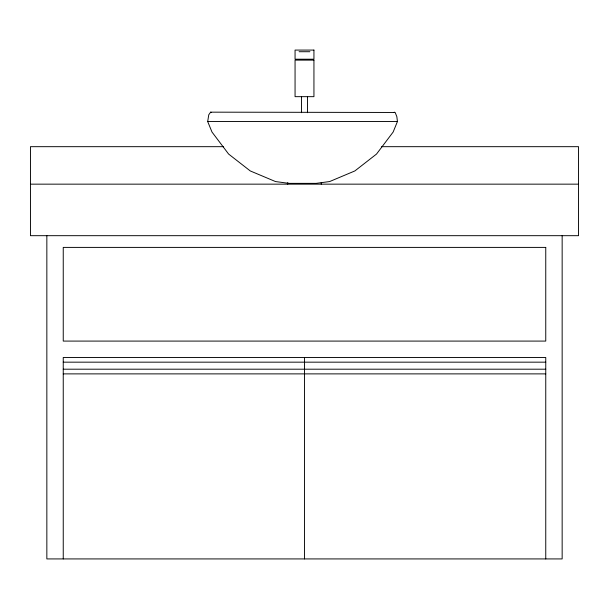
<?xml version="1.0" encoding="UTF-8"?>
<svg xmlns="http://www.w3.org/2000/svg" width="609" height="609" viewBox="0 0 609 609"><rect width="100%" height="100%" fill="white"/><g stroke="black" fill="none" stroke-linecap="round" stroke-linejoin="round"><path stroke-width="0.91" d="M207.699 121.534L208.758 114.797L210.63 112.163L395.172 112.467L396.855 116.707L397.433 121.534L393.14 132.046L376.522 154.054L354.864 170.939L329.636 181.558L316.101 183.362L289.031 183.362L275.496 181.558L250.269 170.939L228.611 154.054L211.993 132.046L207.699 121.534L397.433 121.534M393.833 112.467L394.503 112.163M299.095 51.719L309.905 51.719M223.617 146.678L30.45 146.678L30.45 235.683L578.55 235.683L578.55 146.678L381.577 146.678M30.45 184.154L578.55 184.154M63.245 362.165L545.755 362.165M63.245 369.199L545.755 369.199M63.245 373.88L545.755 373.88M210.63 112.163L211.3 112.467M562.153 235.683L562.153 558.925L46.847 558.925L46.847 235.683M545.755 558.925L545.755 357.483L63.245 357.483L63.245 558.925M321.248 182.631L321.248 184.154M307.545 96.557L307.545 112.703M304.5 357.483L304.5 558.925M301.455 96.557L301.455 112.703M287.752 182.631L287.752 184.154M313.939 50.075L295.06 50.075L295.06 59.21L313.939 59.21L313.939 50.075M313.939 60.124L295.06 60.124L295.06 96.664L313.939 96.664L313.939 60.124M545.755 247.399L63.245 247.399L63.245 341.086L545.755 341.086L545.755 247.399"/></g></svg>
